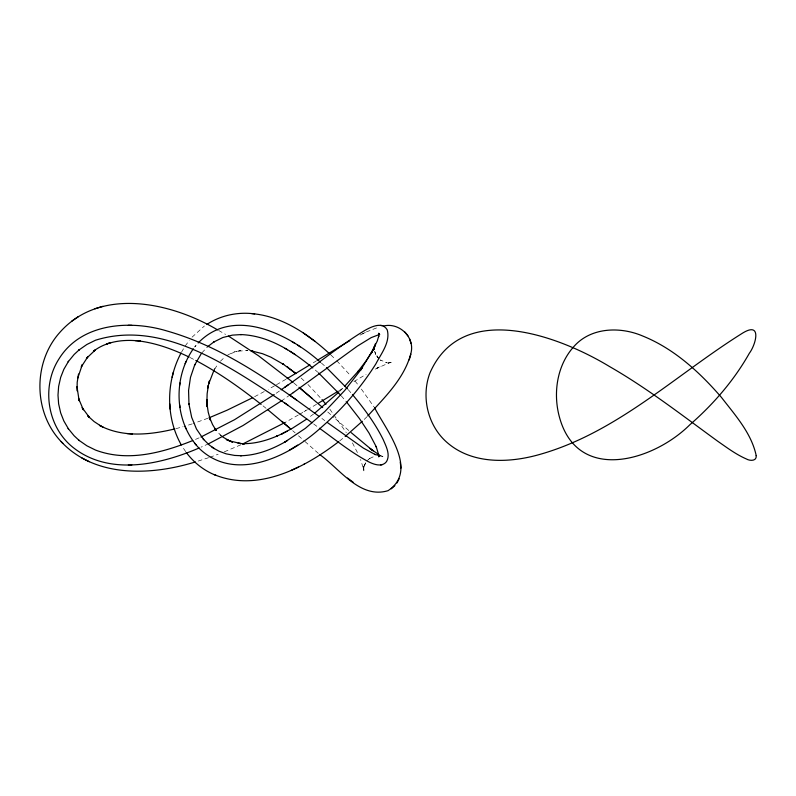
<?xml version="1.0" encoding="UTF-8"?>
<svg xmlns="http://www.w3.org/2000/svg" width="796" height="796" viewBox="0 0 796 796"><rect width="100%" height="100%" fill="white"/><g stroke="black" fill="none" stroke-linecap="round" stroke-linejoin="round"><path stroke-width="0.6" stroke-dasharray="3.98 2.98" d="M365.712 462.675L363.663 467.988L363.961 466.575L363.613 470.167L363.454 466.317L363.822 469.829L360.548 459.461M364.677 464.625L364.13 465.71L365.672 462.745M181.518 352.2L183.568 348.648M213.487 371.026L214.98 368.319M214.542 369.284L217.865 364.299M185.16 346.041L189.299 340.419M196.144 345.265L194.712 346.996L196.662 344.648M201.886 352.857L207.647 346.708M192.045 337.186L204.413 325.992M220.373 361.255L223.596 358.21M339.524 391.503L343.763 387.254M367.026 416.696L363.095 420.537M366.936 460.844L370.409 457.8L368.628 459.342M339.623 440.954L344.24 437.263M313.574 414.029L308.689 417.651M290.172 394.826L283.237 399.662M279.396 391.035L275.943 393.413M316.659 360.717L311.763 363.722M339.225 390.538L344.35 387.403M353.912 381.592L366.12 374.319M316.51 404.308L308.42 409.094M307.395 409.701L302.331 412.656M299.405 414.368L305.764 410.656M285.953 379.264L275.525 385.264M369.603 458.506L375.314 455.889M298.351 414.985L284.998 422.527M274.511 385.841L268.371 389.274M226.9 355.553L229.686 353.981M264.252 391.552L253.765 397.134M375.264 369.135L389.801 362.518L386.806 363.444L391.214 362.459L385.841 362.538L387.155 362.807L380.239 359.971L381.214 360.558M362.528 333.862L365.424 332.4M360.041 335.116L365.334 332.439M379.324 366.956L376.836 368.21L380.607 366.329M366.389 331.912L378.836 327.066M208.691 443.72L201.05 447.163M199.139 437.83L193.637 440.198M240.84 444.815L224.313 451.829M230.104 353.862L236.929 351.344L233.954 352.031L240.521 350.548L237.596 351.185L247.874 350.538L246.183 350.32M207.955 418.238L193.279 423.542M209.786 457.302L218.154 454.247M208.612 457.69L197.418 461.312M192.244 423.88L183.985 426.447M175.986 428.646L182.951 426.765M380.777 455.869L382.985 456.526L381.055 455.839M190.015 357.523L194.831 359.971M218.611 330.449L225.596 334.41M321.873 418.447L324.798 420.616M313.644 423.94L318.519 427.542M262.998 405.831L266.66 408.796M219.965 434.795L222.432 436.825M293.943 383.105L297.296 385.891M292.649 430.666L295.197 432.885M321.405 363.046L326.45 367.523M315.296 370.05L317.733 372.19M327.723 411.98L333.902 417.422M348.738 430.487L335.753 419.054M298.48 435.77L304.162 440.775M304.958 441.491L318.868 453.82M221.517 435.989L217.179 431.611M301.047 377.991L305.365 381.961M330.857 354.936L335.116 359.076M307.913 384.448L321.206 398.667M336.808 360.767L350.499 375.593M348.21 389.652L351.036 392.886M341.235 395.831L346.688 402.159M379.045 359.026L376.16 355.424L378.379 358.19L374.578 351.205M354.976 380.956L358.578 385.463M361.354 389.065L373.961 406.846M329.823 409.164L346.31 432.636M185.697 451.65L182.453 446.835M352.419 442.855L357.543 452.775M375.244 353.334L375.613 354.469L374.598 351.305M363.822 469.829L363.653 468.386L364.061 471.988"/><path stroke-width="1.19" d="M374.548 407.721C386.07 429.93 418.925 470.307 388.05 490.674C360.011 499.191 339.773 468.804 319.694 454.546M77.063 390.806L77.192 382.379L78.525 374.06M193.348 348.777C172.553 378.15 174.274 422.855 199.766 448.954C236.233 483.212 290.49 455.581 321.405 427.243C342.449 408.895 360.926 387.543 375.841 363.931C381.115 353.643 390.557 342.151 387.234 329.902C382.1 320.917 370.269 327.285 363.772 331.076C336.101 348.041 311.226 369.095 284.51 387.463L281.107 389.841M179.995 382.926L179.687 385.344M367.782 415.92C384.965 397.095 405.084 377.782 411.194 352.16C414.497 336.539 398.806 322.241 383.563 326.002M77.709 378.2L82.316 364.618L81.272 366.886L88.028 356.449L86.446 358.389L95.421 349.872L93.46 351.225C106.734 341.026 124.305 339.116 140.454 341.126L135.141 340.618M181.02 353.096C166.085 381.175 165.508 417.074 181.289 444.934M173.359 372.18L172.145 377.254M379.752 334.599L378.836 334.42L379.503 334.549L378.697 333.255L378.588 336.798L378.757 335.912L377.314 340.897L371.075 353.723L374.647 346.031L373.682 349.434L375.264 343.952M409.234 359.882L410.885 354.16M374.647 346.031L374.229 349.265L374.18 347.822M378.876 456.168L378.677 456.814L380.418 455.551L378.836 455.869L379.493 455.74M186.035 361.503L185.11 363.663M373.274 349.723L374.18 347.971L360.688 369.991L362.538 367.324L362.23 367.772M396.955 482.993L399.164 478.754M214.034 370.13L208.731 383.841L209.408 381.005L207.766 388.03L208.403 385.174L207.139 393.751L206.89 402.408L206.761 399.493L207.159 406.696L206.99 403.781L208.214 412.179L210.442 420.159L209.447 417.223L212.582 424.616L216.114 430.417M372.548 350.907L366.16 360.837L357.484 372.17L358.906 370.478L344.578 386.408M201.119 353.912L194.513 365.255L194.831 364.548L190.483 377.394L188.572 390.458L188.98 404.477L188.881 403.761L191.667 417.293L196.483 429.034L203.746 439.661L203.239 439.054L209.209 444.944L214.224 448.626L211.875 447.044M360.986 369.553L344.688 390.498L324.887 411.492L305.375 428.338L284.809 442.079L287.575 440.477M198.174 342.967C233.706 305.933 289.237 334.33 320.539 362.309M362.299 421.303L345.165 436.516M338.648 392.338L314.549 413.293M391.254 488.834L394.896 485.63M207.647 346.708L214.224 341.663L213.567 342.111L222.84 337.504L232.442 335.126L241.297 334.569L240.651 334.559C268.441 335.544 292.152 350.956 312.828 367.951M217.527 329.852C170.861 302.271 99.779 286.52 59.411 332.877C32.278 363.493 33.492 414.646 62.884 443.352M338.688 441.671C304.46 467.978 257.556 492.634 214.174 474.595M293.246 392.647L357.444 346.071L371.185 337.623L379.085 334.599M284.51 387.463L288.212 384.846M293.585 392.408L289.834 395.055M71.72 321.206L78.486 316.539M282.351 400.269L243.029 425.522L208.691 443.72M306.729 419.074L291.993 428.507L281.515 434.039L287.087 431.213M274.212 394.597L234.492 419.731L200.96 437.014M297.694 445.113L289.396 450.148M206.93 324.38C220.88 315.236 238.193 311.684 254.67 313.903M317.684 360.09L347.016 342.31M309.933 364.847L287.008 378.657M338.2 391.164L318.509 403.114M347.942 341.782L349.782 340.728M284.998 422.527L242.889 443.909M285.018 441.959C271.466 449.611 256.392 455.481 240.651 455.73L241.297 455.72L234.641 455.431L226.173 453.849L219.039 451.203L213.567 448.178M303.843 464.327L304.4 464.018M252.71 397.682L227.109 410.189L209.01 417.83M298.361 467.083L291.296 470.317M282.272 433.661L276.52 436.298L277.466 435.87C266.332 440.666 254.302 444.059 242.074 443.621L244.601 443.8L238.044 443.302L240.691 443.521L229.745 440.954L232.512 442.088L226.303 439.491L229.119 440.685L222.83 437.024M199.149 447.979C160.265 464.764 109.181 476.207 72.973 447.372C47.024 426.696 41.123 386.299 59.133 358.658C81.471 322.798 130.375 319.813 167.2 331.046C223.666 347.146 272.103 382.05 318.907 416.258M192.712 440.576C161.926 452.984 127.43 462.158 95.48 450.048L86.873 445.8L78.884 440.238L79.331 440.616L74.118 435.77L68.167 428.497L68.526 429.014L63.839 420.965L60.665 412.895L58.615 403.821L57.999 395.144L58.615 386.458L60.665 377.394L63.839 369.324L68.526 361.275L68.167 361.792L74.108 354.519L79.331 349.673L78.884 350.051L86.873 344.479L95.47 340.24C163.389 319.037 230.293 367.344 284.839 403.055L288.212 405.433M319.485 428.258C335.504 439.8 350.936 452.407 368.419 461.7C373.772 464.426 382.03 467.481 386.488 461.66C390.657 454.615 386.03 446.287 383.214 439.611C375.085 423.253 364.09 408.487 352.419 394.508M102.873 306.341L94.943 308.739M195.338 461.949C151.339 475.58 95.231 478.107 61.183 441.68M108.495 343.355L106.584 343.932L110.903 342.648M174.821 428.915C150.265 434.895 122.584 437.78 99.46 425.353L103.49 427.372M380.637 464.954L382.249 464.635M379.752 455.68L374.588 454.327L375.314 454.615L363.374 448.108L327.683 422.746M128.325 464.993L131.847 464.914M128.325 325.295L131.847 325.365M127.002 433.571L132.335 433.999L131.41 433.92M251.645 313.594C281.903 316.082 308.241 334.091 329.972 354.13M251.038 350.787L252.72 350.966M139.529 341.046C156.842 343.325 173.399 349.464 189.05 357.036M251.208 350.877L262.461 353.683L270.869 357.145L283.714 364.488L282.859 363.901L295.873 373.553M380.637 325.325L382.249 325.644M216.144 475.431C204.264 470.894 193.906 462.665 186.304 452.526M81.888 457.989L89.281 461.72M195.796 360.459C219.049 372.747 240.551 388.06 261.128 404.358M287.575 349.812L285.018 348.32M101.241 426.248L94.077 421.542L87.799 415.89L89.5 417.562L82.137 407.612L83.361 409.801L78.515 398.348L79.152 400.766L76.973 386.597M228.492 336.081L258.501 355.772L293.087 382.408M292.132 341.723L295.017 343.474M290.132 351.354L295.246 354.658M379.095 454.795L369.822 448.377L373.205 450.874M300.291 346.877L297.565 345.086M303.316 332.957L315.126 341.434M289.834 395.224L296.59 400.02M284.51 402.816L312.131 422.815M288.062 367.493L287.386 366.996L295.933 373.603M347.534 478.048L353.235 482.306M372.06 450.038L351.215 432.656M267.575 409.532L290.948 429.183M298.978 387.284L322.698 407.582M300.649 388.677L312.261 398.537M283.167 422.487L281.903 421.402L289.246 427.711M318.539 372.916L340.539 395.045M326.45 367.523L347.494 388.846M379.423 334.549L378.707 333.683L378.995 334.24M322.022 399.602L325.972 404.328M194.712 443.282L196.144 445.024M346.688 402.159L359.384 418.477L368.996 432.994L376.478 447.223L376.16 446.476L378.856 455.511M404.965 332.081L407.99 335.872M216.005 430.099L214.821 428.586L216.034 430.337M185.11 426.626L186.035 428.785M411.005 343.375L409.562 338.817M179.687 404.945L179.995 407.353M400.915 468.128L400.288 462.197M169.817 403.92L170.125 409.124M756.2 455.611C756.887 461.381 749.723 461.023 746.31 458.934C736.002 454.446 726.947 447.631 717.773 441.263C682.311 415.502 647.645 388.398 609.537 366.548C559.13 335.972 462.277 299.475 429.989 372.836C420.865 396.836 427.78 426.129 447.471 442.845C472.446 464.366 508.753 463.103 538.733 454.725C616.83 432.974 675.963 374.608 743.146 332.768C762.25 321.405 755.732 344.827 749.374 353.215C734.051 380.379 713.325 404.328 689.853 424.756C653.068 461.372 576.991 483.789 559.24 416.378C552.991 392.717 557.081 365.245 573.757 346.678C590.781 327.136 620.333 326.39 642.76 336.031C674.083 348.688 699.654 372.17 721.465 397.423C735.136 415.114 751.464 433.173 756.2 455.611"/></g></svg>
